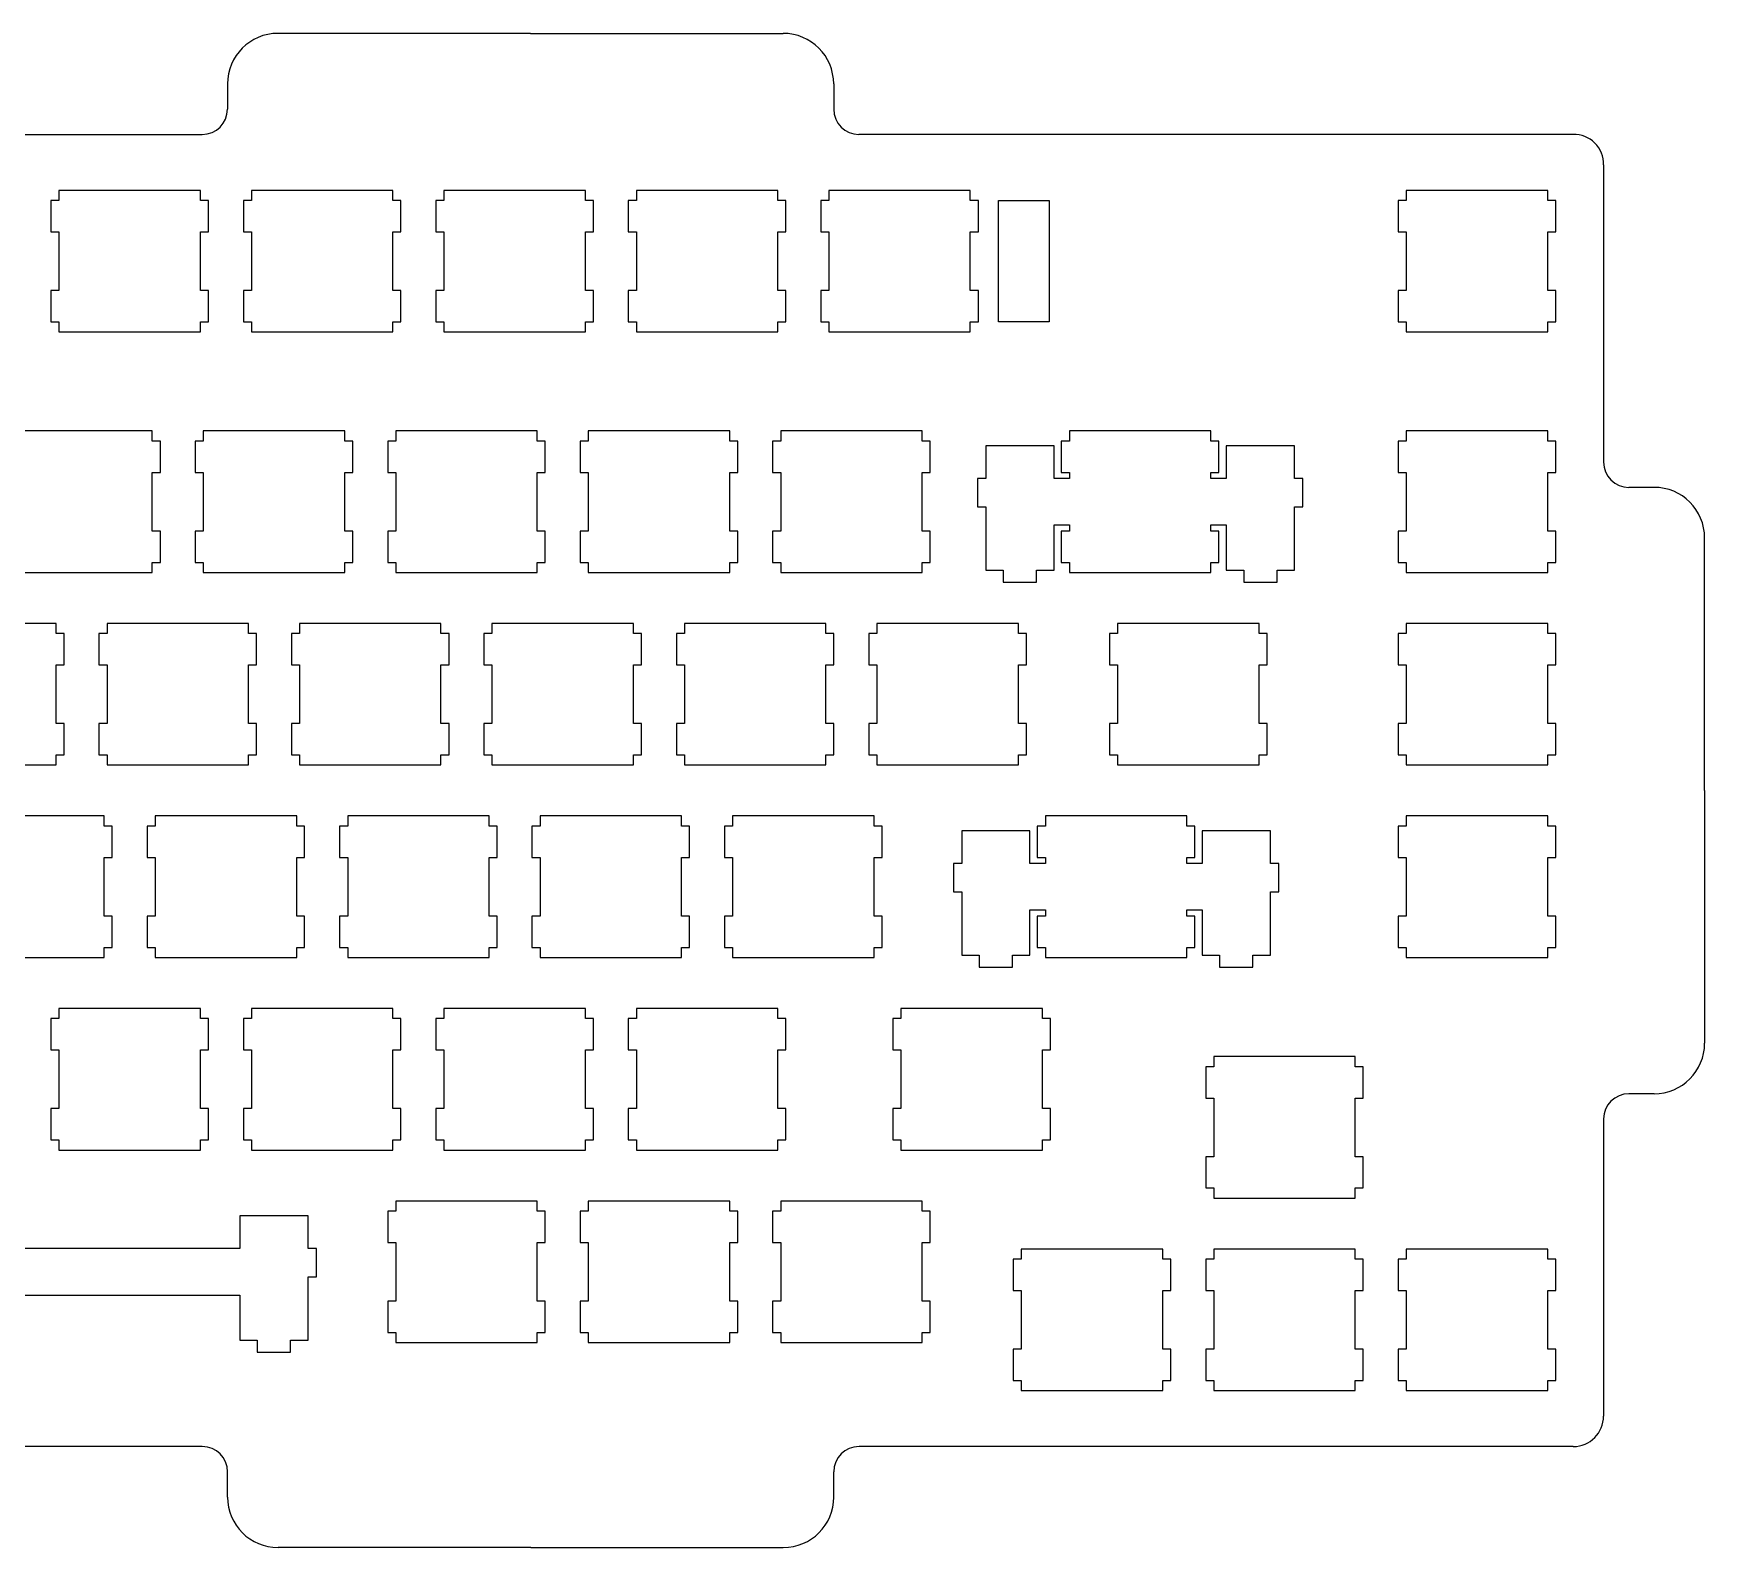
# Model space of a CAD drawing. Header units: millimetres. Extents: x 129 to 464, y 121 to 271.
# Drawn here: x 299 to 464.4, y 121.3 to 271.1 of the extents above; entities that cross this region are included whole.
import ezdxf

# ---------------------------------------------------------------- set-up
doc = ezdxf.new("R2010")
doc.units = ezdxf.units.MM

msp = doc.modelspace()

# ---------------------------------------------------------------- linework, layer by layer
for p, q in [((348.23, 271.14), (323.23, 271.14)), ((348.23, 271.14), (373.23, 271.14)), ((318.23, 266.14), (318.23, 263.64)), ((378.23, 266.14), (378.23, 263.64)), ((277.54, 261.14), (315.73, 261.14)), ((451.41, 261.14), (380.73, 261.14)), ((394.55, 242.61), (394.55, 254.61)), ((394.55, 254.61), (399.55, 254.61)), ((399.55, 254.61), (399.55, 242.61)), ((399.55, 242.61), (394.55, 242.61)), ((459.43, 226.22), (456.93, 226.22)), ((464.43, 196.22), (464.43, 221.22)), ((464.43, 196.22), (464.43, 171.22)), ((459.43, 166.22), (456.93, 166.22)), ((454.43, 163.72), (454.43, 134.31)), ((315.74, 131.31), (277.55, 131.31)), ((318.24, 126.31), (318.24, 128.81)), ((378.24, 126.31), (378.24, 128.81)), ((348.24, 121.31), (323.24, 121.31)), ((348.24, 121.31), (373.24, 121.31))]:
    msp.add_line(p, q)
at = {"color": 0}
for p, q in [((454.43, 258.14), (454.43, 228.72)), ((301.55, 255.61), (301.55, 254.61)), ((315.55, 255.61), (301.55, 255.61)), ((315.55, 254.61), (315.55, 255.61)), ((320.6, 255.61), (320.6, 254.61)), ((334.6, 255.61), (320.6, 255.61)), ((334.6, 254.61), (334.6, 255.61)), ((339.65, 255.61), (339.65, 254.61)), ((353.65, 255.61), (339.65, 255.61)), ((353.65, 254.61), (353.65, 255.61)), ((358.7, 255.61), (358.7, 254.61)), ((372.7, 255.61), (358.7, 255.61)), ((372.7, 254.61), (372.7, 255.61)), ((377.75, 255.61), (377.75, 254.61)), ((391.75, 255.61), (377.75, 255.61)), ((391.75, 254.61), (391.75, 255.61)), ((434.9, 255.61), (434.9, 254.61)), ((448.9, 255.61), (434.9, 255.61)), ((448.9, 254.61), (448.9, 255.61)), ((301.55, 254.61), (300.75, 254.61)), ((300.75, 254.61), (300.75, 251.51)), ((316.35, 254.61), (315.55, 254.61)), ((316.35, 251.51), (316.35, 254.61)), ((320.6, 254.61), (319.8, 254.61)), ((319.8, 254.61), (319.8, 251.51)), ((335.4, 254.61), (334.6, 254.61)), ((335.4, 251.51), (335.4, 254.61)), ((339.65, 254.61), (338.85, 254.61)), ((338.85, 254.61), (338.85, 251.51)), ((354.45, 254.61), (353.65, 254.61)), ((354.45, 251.51), (354.45, 254.61)), ((358.7, 254.61), (357.9, 254.61)), ((357.9, 254.61), (357.9, 251.51)), ((373.5, 254.61), (372.7, 254.61)), ((373.5, 251.51), (373.5, 254.61)), ((377.75, 254.61), (376.95, 254.61)), ((376.95, 254.61), (376.95, 251.51)), ((392.55, 254.61), (391.75, 254.61)), ((392.55, 251.51), (392.55, 254.61)), ((434.9, 254.61), (434.1, 254.61)), ((434.1, 254.61), (434.1, 251.51)), ((449.7, 254.61), (448.9, 254.61)), ((449.7, 251.51), (449.7, 254.61)), ((300.75, 251.51), (301.55, 251.51)), ((301.55, 251.51), (301.55, 245.71)), ((315.55, 245.71), (315.55, 251.51)), ((315.55, 251.51), (316.35, 251.51)), ((319.8, 251.51), (320.6, 251.51)), ((320.6, 251.51), (320.6, 245.71)), ((334.6, 245.71), (334.6, 251.51)), ((334.6, 251.51), (335.4, 251.51)), ((338.85, 251.51), (339.65, 251.51)), ((339.65, 251.51), (339.65, 245.71)), ((353.65, 245.71), (353.65, 251.51)), ((353.65, 251.51), (354.45, 251.51)), ((357.9, 251.51), (358.7, 251.51)), ((358.7, 251.51), (358.7, 245.71)), ((372.7, 245.71), (372.7, 251.51)), ((372.7, 251.51), (373.5, 251.51)), ((376.95, 251.51), (377.75, 251.51)), ((377.75, 251.51), (377.75, 245.71)), ((391.75, 245.71), (391.75, 251.51)), ((391.75, 251.51), (392.55, 251.51)), ((434.1, 251.51), (434.9, 251.51)), ((434.9, 251.51), (434.9, 245.71)), ((448.9, 245.71), (448.9, 251.51)), ((448.9, 251.51), (449.7, 251.51)), ((301.55, 245.71), (300.75, 245.71)), ((300.75, 245.71), (300.75, 242.61)), ((316.35, 245.71), (315.55, 245.71)), ((316.35, 242.61), (316.35, 245.71)), ((320.6, 245.71), (319.8, 245.71)), ((319.8, 245.71), (319.8, 242.61)), ((335.4, 245.71), (334.6, 245.71)), ((335.4, 242.61), (335.4, 245.71)), ((339.65, 245.71), (338.85, 245.71)), ((338.85, 245.71), (338.85, 242.61)), ((354.45, 245.71), (353.65, 245.71)), ((354.45, 242.61), (354.45, 245.71)), ((358.7, 245.71), (357.9, 245.71)), ((357.9, 245.71), (357.9, 242.61)), ((373.5, 245.71), (372.7, 245.71)), ((373.5, 242.61), (373.5, 245.71)), ((377.75, 245.71), (376.95, 245.71)), ((376.95, 245.71), (376.95, 242.61)), ((392.55, 245.71), (391.75, 245.71)), ((392.55, 242.61), (392.55, 245.71)), ((434.9, 245.71), (434.1, 245.71)), ((434.1, 245.71), (434.1, 242.61)), ((449.7, 245.71), (448.9, 245.71)), ((449.7, 242.61), (449.7, 245.71)), ((300.75, 242.61), (301.55, 242.61)), ((301.55, 242.61), (301.55, 241.61)), ((301.55, 241.61), (315.55, 241.61)), ((315.55, 241.61), (315.55, 242.61)), ((315.55, 242.61), (316.35, 242.61)), ((319.8, 242.61), (320.6, 242.61)), ((320.6, 242.61), (320.6, 241.61)), ((320.6, 241.61), (334.6, 241.61)), ((334.6, 241.61), (334.6, 242.61)), ((334.6, 242.61), (335.4, 242.61)), ((338.85, 242.61), (339.65, 242.61)), ((339.65, 242.61), (339.65, 241.61)), ((339.65, 241.61), (353.65, 241.61)), ((353.65, 241.61), (353.65, 242.61)), ((353.65, 242.61), (354.45, 242.61)), ((357.9, 242.61), (358.7, 242.61)), ((358.7, 242.61), (358.7, 241.61)), ((358.7, 241.61), (372.7, 241.61)), ((372.7, 241.61), (372.7, 242.61)), ((372.7, 242.61), (373.5, 242.61)), ((376.95, 242.61), (377.75, 242.61)), ((377.75, 242.61), (377.75, 241.61)), ((377.75, 241.61), (391.75, 241.61)), ((391.75, 241.61), (391.75, 242.61)), ((391.75, 242.61), (392.55, 242.61)), ((434.1, 242.61), (434.9, 242.61)), ((434.9, 242.61), (434.9, 241.61)), ((434.9, 241.61), (448.9, 241.61)), ((448.9, 241.61), (448.9, 242.61)), ((448.9, 242.61), (449.7, 242.61)), ((310.79, 231.8), (296.79, 231.8)), ((310.79, 230.8), (310.79, 231.8)), ((315.84, 231.8), (315.84, 230.8)), ((329.84, 231.8), (315.84, 231.8)), ((329.84, 230.8), (329.84, 231.8)), ((334.89, 231.8), (334.89, 230.8)), ((348.89, 231.8), (334.89, 231.8)), ((348.89, 230.8), (348.89, 231.8)), ((353.94, 231.8), (353.94, 230.8)), ((367.94, 231.8), (353.94, 231.8)), ((367.94, 230.8), (367.94, 231.8)), ((372.99, 231.8), (372.99, 230.8)), ((386.99, 231.8), (372.99, 231.8)), ((386.99, 230.8), (386.99, 231.8)), ((401.56, 231.8), (401.56, 230.8)), ((415.56, 231.8), (401.56, 231.8)), ((415.56, 230.8), (415.56, 231.8)), ((434.9, 231.8), (434.9, 230.8)), ((448.9, 231.8), (434.9, 231.8)), ((448.9, 230.8), (448.9, 231.8)), ((311.59, 230.8), (310.79, 230.8)), ((311.59, 227.7), (311.59, 230.8)), ((315.84, 230.8), (315.04, 230.8)), ((315.04, 230.8), (315.04, 227.7)), ((330.64, 230.8), (329.84, 230.8)), ((330.64, 227.7), (330.64, 230.8)), ((334.89, 230.8), (334.09, 230.8)), ((334.09, 230.8), (334.09, 227.7)), ((349.69, 230.8), (348.89, 230.8)), ((349.69, 227.7), (349.69, 230.8)), ((353.94, 230.8), (353.14, 230.8)), ((353.14, 230.8), (353.14, 227.7)), ((368.74, 230.8), (367.94, 230.8)), ((368.74, 227.7), (368.74, 230.8)), ((372.99, 230.8), (372.19, 230.8)), ((372.19, 230.8), (372.19, 227.7)), ((387.79, 230.8), (386.99, 230.8)), ((387.79, 227.7), (387.79, 230.8)), ((400.04, 230.33), (393.29, 230.33)), ((393.29, 230.33), (393.29, 227.1)), ((400.04, 227.1), (400.04, 230.33)), ((401.56, 230.8), (400.76, 230.8)), ((400.76, 230.8), (400.76, 227.7)), ((416.36, 230.8), (415.56, 230.8)), ((416.36, 227.7), (416.36, 230.8)), ((423.84, 230.33), (417.09, 230.33)), ((417.09, 230.33), (417.09, 227.1)), ((423.84, 227.1), (423.84, 230.33)), ((434.9, 230.8), (434.1, 230.8)), ((434.1, 230.8), (434.1, 227.7)), ((449.7, 230.8), (448.9, 230.8)), ((449.7, 227.7), (449.7, 230.8)), ((310.79, 221.9), (310.79, 227.7)), ((310.79, 227.7), (311.59, 227.7)), ((315.04, 227.7), (315.84, 227.7)), ((315.84, 227.7), (315.84, 221.9)), ((329.84, 221.9), (329.84, 227.7)), ((329.84, 227.7), (330.64, 227.7)), ((334.09, 227.7), (334.89, 227.7)), ((334.89, 227.7), (334.89, 221.9)), ((348.89, 221.9), (348.89, 227.7)), ((348.89, 227.7), (349.69, 227.7)), ((353.14, 227.7), (353.94, 227.7)), ((353.94, 227.7), (353.94, 221.9)), ((367.94, 221.9), (367.94, 227.7)), ((367.94, 227.7), (368.74, 227.7)), ((372.19, 227.7), (372.99, 227.7)), ((372.99, 227.7), (372.99, 221.9)), ((386.99, 221.9), (386.99, 227.7)), ((386.99, 227.7), (387.79, 227.7)), ((393.29, 227.1), (392.46, 227.1)), ((392.46, 227.1), (392.46, 224.3)), ((401.56, 227.1), (400.04, 227.1)), ((400.76, 227.7), (401.56, 227.7)), ((401.56, 227.7), (401.56, 227.1)), ((415.56, 227.1), (415.56, 227.7)), ((415.56, 227.7), (416.36, 227.7)), ((417.09, 227.1), (415.56, 227.1)), ((424.66, 227.1), (423.84, 227.1)), ((424.66, 224.3), (424.66, 227.1)), ((434.1, 227.7), (434.9, 227.7)), ((434.9, 227.7), (434.9, 221.9)), ((448.9, 221.9), (448.9, 227.7)), ((448.9, 227.7), (449.7, 227.7)), ((392.46, 224.3), (393.29, 224.3)), ((393.29, 224.3), (393.29, 218.03)), ((423.84, 218.03), (423.84, 224.3)), ((423.84, 224.3), (424.66, 224.3)), ((311.59, 221.9), (310.79, 221.9)), ((311.59, 218.8), (311.59, 221.9)), ((315.84, 221.9), (315.04, 221.9)), ((315.04, 221.9), (315.04, 218.8)), ((330.64, 221.9), (329.84, 221.9)), ((330.64, 218.8), (330.64, 221.9)), ((334.89, 221.9), (334.09, 221.9)), ((334.09, 221.9), (334.09, 218.8)), ((349.69, 221.9), (348.89, 221.9)), ((349.69, 218.8), (349.69, 221.9)), ((353.94, 221.9), (353.14, 221.9)), ((353.14, 221.9), (353.14, 218.8)), ((368.74, 221.9), (367.94, 221.9)), ((368.74, 218.8), (368.74, 221.9)), ((372.99, 221.9), (372.19, 221.9)), ((372.19, 221.9), (372.19, 218.8)), ((387.79, 221.9), (386.99, 221.9)), ((387.79, 218.8), (387.79, 221.9)), ((400.04, 218.03), (400.04, 222.5)), ((400.04, 222.5), (401.56, 222.5)), ((401.56, 221.9), (400.76, 221.9)), ((400.76, 221.9), (400.76, 218.8)), ((401.56, 222.5), (401.56, 221.9)), ((415.56, 221.9), (415.56, 222.5)), ((415.56, 222.5), (417.09, 222.5)), ((416.36, 221.9), (415.56, 221.9)), ((416.36, 218.8), (416.36, 221.9)), ((417.09, 222.5), (417.09, 218.03)), ((434.9, 221.9), (434.1, 221.9)), ((434.1, 221.9), (434.1, 218.8)), ((449.7, 221.9), (448.9, 221.9)), ((449.7, 218.8), (449.7, 221.9)), ((310.79, 217.8), (310.79, 218.8)), ((310.79, 218.8), (311.59, 218.8)), ((315.04, 218.8), (315.84, 218.8)), ((315.84, 218.8), (315.84, 217.8)), ((329.84, 217.8), (329.84, 218.8)), ((329.84, 218.8), (330.64, 218.8)), ((334.09, 218.8), (334.89, 218.8)), ((334.89, 218.8), (334.89, 217.8)), ((348.89, 217.8), (348.89, 218.8)), ((348.89, 218.8), (349.69, 218.8)), ((353.14, 218.8), (353.94, 218.8)), ((353.94, 218.8), (353.94, 217.8)), ((367.94, 217.8), (367.94, 218.8)), ((367.94, 218.8), (368.74, 218.8)), ((372.19, 218.8), (372.99, 218.8)), ((372.99, 218.8), (372.99, 217.8)), ((386.99, 217.8), (386.99, 218.8)), ((386.99, 218.8), (387.79, 218.8)), ((400.76, 218.8), (401.56, 218.8)), ((401.56, 218.8), (401.56, 217.8)), ((415.56, 217.8), (415.56, 218.8)), ((415.56, 218.8), (416.36, 218.8)), ((434.1, 218.8), (434.9, 218.8)), ((434.9, 218.8), (434.9, 217.8)), ((448.9, 217.8), (448.9, 218.8)), ((448.9, 218.8), (449.7, 218.8)), ((296.79, 217.8), (310.79, 217.8)), ((315.84, 217.8), (329.84, 217.8)), ((334.89, 217.8), (348.89, 217.8)), ((353.94, 217.8), (367.94, 217.8)), ((372.99, 217.8), (386.99, 217.8)), ((393.29, 218.03), (395.01, 218.03)), ((395.01, 218.03), (395.01, 216.83)), ((395.01, 216.83), (398.31, 216.83)), ((398.31, 216.83), (398.31, 218.03)), ((398.31, 218.03), (400.04, 218.03)), ((401.56, 217.8), (415.56, 217.8)), ((417.09, 218.03), (418.81, 218.03)), ((418.81, 218.03), (418.81, 216.83)), ((418.81, 216.83), (422.11, 216.83)), ((422.11, 216.83), (422.11, 218.03)), ((422.11, 218.03), (423.84, 218.03)), ((434.9, 217.8), (448.9, 217.8)), ((301.26, 212.75), (287.26, 212.75)), ((301.26, 211.75), (301.26, 212.75)), ((302.06, 211.75), (301.26, 211.75)), ((302.06, 208.65), (302.06, 211.75)), ((306.31, 211.75), (305.51, 211.75)), ((305.51, 211.75), (305.51, 208.65)), ((306.31, 212.75), (306.31, 211.75)), ((320.31, 212.75), (306.31, 212.75)), ((320.31, 211.75), (320.31, 212.75)), ((321.11, 211.75), (320.31, 211.75)), ((321.11, 208.65), (321.11, 211.75)), ((325.36, 211.75), (324.56, 211.75)), ((324.56, 211.75), (324.56, 208.65)), ((325.36, 212.75), (325.36, 211.75)), ((339.36, 212.75), (325.36, 212.75)), ((339.36, 211.75), (339.36, 212.75)), ((340.16, 211.75), (339.36, 211.75)), ((340.16, 208.65), (340.16, 211.75)), ((344.41, 211.75), (343.61, 211.75)), ((343.61, 211.75), (343.61, 208.65)), ((344.41, 212.75), (344.41, 211.75)), ((358.41, 212.75), (344.41, 212.75)), ((358.41, 211.75), (358.41, 212.75)), ((359.21, 211.75), (358.41, 211.75)), ((359.21, 208.65), (359.21, 211.75)), ((363.46, 211.75), (362.66, 211.75)), ((362.66, 211.75), (362.66, 208.65)), ((363.46, 212.75), (363.46, 211.75)), ((377.46, 212.75), (363.46, 212.75)), ((377.46, 211.75), (377.46, 212.75)), ((378.26, 211.75), (377.46, 211.75)), ((378.26, 208.65), (378.26, 211.75)), ((382.51, 211.75), (381.71, 211.75)), ((381.71, 211.75), (381.71, 208.65)), ((382.51, 212.75), (382.51, 211.75)), ((396.51, 212.75), (382.51, 212.75)), ((396.51, 211.75), (396.51, 212.75)), ((397.31, 211.75), (396.51, 211.75)), ((397.31, 208.65), (397.31, 211.75)), ((406.33, 211.75), (405.52, 211.75)), ((405.52, 211.75), (405.52, 208.65)), ((406.33, 212.75), (406.33, 211.75)), ((420.33, 212.75), (406.33, 212.75)), ((420.33, 211.75), (420.33, 212.75)), ((421.12, 211.75), (420.33, 211.75)), ((421.12, 208.65), (421.12, 211.75)), ((434.9, 211.75), (434.1, 211.75)), ((434.1, 211.75), (434.1, 208.65)), ((434.9, 212.75), (434.9, 211.75)), ((448.9, 212.75), (434.9, 212.75)), ((448.9, 211.75), (448.9, 212.75)), ((449.7, 211.75), (448.9, 211.75)), ((449.7, 208.65), (449.7, 211.75)), ((301.26, 202.85), (301.26, 208.65)), ((301.26, 208.65), (302.06, 208.65)), ((305.51, 208.65), (306.31, 208.65)), ((306.31, 208.65), (306.31, 202.85)), ((320.31, 202.85), (320.31, 208.65)), ((320.31, 208.65), (321.11, 208.65)), ((324.56, 208.65), (325.36, 208.65)), ((325.36, 208.65), (325.36, 202.85)), ((339.36, 202.85), (339.36, 208.65)), ((339.36, 208.65), (340.16, 208.65)), ((343.61, 208.65), (344.41, 208.65)), ((344.41, 208.65), (344.41, 202.85)), ((358.41, 202.85), (358.41, 208.65)), ((358.41, 208.65), (359.21, 208.65)), ((362.66, 208.65), (363.46, 208.65)), ((363.46, 208.65), (363.46, 202.85)), ((377.46, 202.85), (377.46, 208.65)), ((377.46, 208.65), (378.26, 208.65)), ((381.71, 208.65), (382.51, 208.65)), ((382.51, 208.65), (382.51, 202.85)), ((396.51, 202.85), (396.51, 208.65)), ((396.51, 208.65), (397.31, 208.65)), ((405.52, 208.65), (406.33, 208.65)), ((406.33, 208.65), (406.33, 202.85)), ((420.33, 202.85), (420.33, 208.65)), ((420.33, 208.65), (421.12, 208.65)), ((434.1, 208.65), (434.9, 208.65)), ((434.9, 208.65), (434.9, 202.85)), ((448.9, 202.85), (448.9, 208.65)), ((448.9, 208.65), (449.7, 208.65)), ((302.06, 202.85), (301.26, 202.85)), ((302.06, 199.75), (302.06, 202.85)), ((306.31, 202.85), (305.51, 202.85)), ((305.51, 202.85), (305.51, 199.75)), ((321.11, 202.85), (320.31, 202.85)), ((321.11, 199.75), (321.11, 202.85)), ((325.36, 202.85), (324.56, 202.85)), ((324.56, 202.85), (324.56, 199.75)), ((340.16, 202.85), (339.36, 202.85)), ((340.16, 199.75), (340.16, 202.85)), ((344.41, 202.85), (343.61, 202.85)), ((343.61, 202.85), (343.61, 199.75)), ((359.21, 202.85), (358.41, 202.85)), ((359.21, 199.75), (359.21, 202.85)), ((363.46, 202.85), (362.66, 202.85)), ((362.66, 202.85), (362.66, 199.75)), ((378.26, 202.85), (377.46, 202.85)), ((378.26, 199.75), (378.26, 202.85)), ((382.51, 202.85), (381.71, 202.85)), ((381.71, 202.85), (381.71, 199.75)), ((397.31, 202.85), (396.51, 202.85)), ((397.31, 199.75), (397.31, 202.85)), ((406.33, 202.85), (405.52, 202.85)), ((405.52, 202.85), (405.52, 199.75)), ((421.12, 202.85), (420.33, 202.85)), ((421.12, 199.75), (421.12, 202.85)), ((434.9, 202.85), (434.1, 202.85)), ((434.1, 202.85), (434.1, 199.75)), ((449.7, 202.85), (448.9, 202.85)), ((449.7, 199.75), (449.7, 202.85)), ((287.26, 198.75), (301.26, 198.75)), ((301.26, 198.75), (301.26, 199.75)), ((301.26, 199.75), (302.06, 199.75)), ((305.51, 199.75), (306.31, 199.75)), ((306.31, 199.75), (306.31, 198.75)), ((306.31, 198.75), (320.31, 198.75)), ((320.31, 198.75), (320.31, 199.75)), ((320.31, 199.75), (321.11, 199.75)), ((324.56, 199.75), (325.36, 199.75)), ((325.36, 199.75), (325.36, 198.75)), ((325.36, 198.75), (339.36, 198.75)), ((339.36, 198.75), (339.36, 199.75)), ((339.36, 199.75), (340.16, 199.75)), ((343.61, 199.75), (344.41, 199.75)), ((344.41, 199.75), (344.41, 198.75)), ((344.41, 198.75), (358.41, 198.75)), ((358.41, 198.75), (358.41, 199.75)), ((358.41, 199.75), (359.21, 199.75)), ((362.66, 199.75), (363.46, 199.75)), ((363.46, 199.75), (363.46, 198.75)), ((363.46, 198.75), (377.46, 198.75)), ((377.46, 198.75), (377.46, 199.75)), ((377.46, 199.75), (378.26, 199.75)), ((381.71, 199.75), (382.51, 199.75)), ((382.51, 199.75), (382.51, 198.75)), ((382.51, 198.75), (396.51, 198.75)), ((396.51, 198.75), (396.51, 199.75)), ((396.51, 199.75), (397.31, 199.75)), ((405.52, 199.75), (406.33, 199.75)), ((406.33, 199.75), (406.33, 198.75)), ((406.33, 198.75), (420.33, 198.75)), ((420.33, 198.75), (420.33, 199.75)), ((420.33, 199.75), (421.12, 199.75)), ((434.1, 199.75), (434.9, 199.75)), ((434.9, 199.75), (434.9, 198.75)), ((434.9, 198.75), (448.9, 198.75)), ((448.9, 198.75), (448.9, 199.75)), ((448.9, 199.75), (449.7, 199.75)), ((306.03, 193.7), (292.03, 193.7)), ((306.03, 192.7), (306.03, 193.7)), ((311.08, 193.7), (311.08, 192.7)), ((325.08, 193.7), (311.08, 193.7)), ((325.08, 192.7), (325.08, 193.7)), ((330.13, 193.7), (330.13, 192.7)), ((344.13, 193.7), (330.13, 193.7)), ((344.13, 192.7), (344.13, 193.7)), ((349.18, 193.7), (349.18, 192.7)), ((363.18, 193.7), (349.18, 193.7)), ((363.18, 192.7), (363.18, 193.7)), ((368.23, 193.7), (368.23, 192.7)), ((382.23, 193.7), (368.23, 193.7)), ((382.23, 192.7), (382.23, 193.7)), ((399.18, 193.7), (399.18, 192.7)), ((413.18, 193.7), (399.18, 193.7)), ((413.18, 192.7), (413.18, 193.7)), ((434.9, 193.7), (434.9, 192.7)), ((448.9, 193.7), (434.9, 193.7)), ((448.9, 192.7), (448.9, 193.7)), ((306.82, 192.7), (306.03, 192.7)), ((306.82, 189.6), (306.82, 192.7)), ((311.08, 192.7), (310.27, 192.7)), ((310.27, 192.7), (310.27, 189.6)), ((325.87, 192.7), (325.08, 192.7)), ((325.87, 189.6), (325.87, 192.7)), ((330.13, 192.7), (329.32, 192.7)), ((329.32, 192.7), (329.32, 189.6)), ((344.92, 192.7), (344.13, 192.7)), ((344.92, 189.6), (344.92, 192.7)), ((349.18, 192.7), (348.37, 192.7)), ((348.37, 192.7), (348.37, 189.6)), ((363.97, 192.7), (363.18, 192.7)), ((363.97, 189.6), (363.97, 192.7)), ((368.23, 192.7), (367.42, 192.7)), ((367.42, 192.7), (367.42, 189.6)), ((383.02, 192.7), (382.23, 192.7)), ((383.02, 189.6), (383.02, 192.7)), ((397.66, 192.23), (390.91, 192.23)), ((390.91, 192.23), (390.91, 189)), ((397.66, 189), (397.66, 192.23)), ((399.18, 192.7), (398.38, 192.7)), ((398.38, 192.7), (398.38, 189.6)), ((413.98, 192.7), (413.18, 192.7)), ((413.98, 189.6), (413.98, 192.7)), ((421.46, 192.23), (414.71, 192.23)), ((414.71, 192.23), (414.71, 189)), ((421.46, 189), (421.46, 192.23)), ((434.9, 192.7), (434.1, 192.7)), ((434.1, 192.7), (434.1, 189.6)), ((449.7, 192.7), (448.9, 192.7)), ((449.7, 189.6), (449.7, 192.7)), ((306.03, 183.8), (306.03, 189.6)), ((306.03, 189.6), (306.82, 189.6)), ((310.27, 189.6), (311.08, 189.6)), ((311.08, 189.6), (311.08, 183.8)), ((325.08, 183.8), (325.08, 189.6)), ((325.08, 189.6), (325.87, 189.6)), ((329.32, 189.6), (330.13, 189.6)), ((330.13, 189.6), (330.13, 183.8)), ((344.13, 183.8), (344.13, 189.6)), ((344.13, 189.6), (344.92, 189.6)), ((348.37, 189.6), (349.18, 189.6)), ((349.18, 189.6), (349.18, 183.8)), ((363.18, 183.8), (363.18, 189.6)), ((363.18, 189.6), (363.97, 189.6)), ((367.42, 189.6), (368.23, 189.6)), ((368.23, 189.6), (368.23, 183.8)), ((382.23, 183.8), (382.23, 189.6)), ((382.23, 189.6), (383.02, 189.6)), ((390.91, 189), (390.08, 189)), ((390.08, 189), (390.08, 186.2)), ((399.18, 189), (397.66, 189)), ((398.38, 189.6), (399.18, 189.6)), ((399.18, 189.6), (399.18, 189)), ((413.18, 189), (413.18, 189.6)), ((413.18, 189.6), (413.98, 189.6)), ((414.71, 189), (413.18, 189)), ((422.28, 189), (421.46, 189)), ((422.28, 186.2), (422.28, 189)), ((434.1, 189.6), (434.9, 189.6)), ((434.9, 189.6), (434.9, 183.8)), ((448.9, 183.8), (448.9, 189.6)), ((448.9, 189.6), (449.7, 189.6)), ((390.08, 186.2), (390.91, 186.2)), ((390.91, 186.2), (390.91, 179.93)), ((421.46, 179.93), (421.46, 186.2)), ((421.46, 186.2), (422.28, 186.2)), ((306.82, 183.8), (306.03, 183.8)), ((306.82, 180.7), (306.82, 183.8)), ((311.08, 183.8), (310.27, 183.8)), ((310.27, 183.8), (310.27, 180.7)), ((325.87, 183.8), (325.08, 183.8)), ((325.87, 180.7), (325.87, 183.8)), ((330.13, 183.8), (329.32, 183.8)), ((329.32, 183.8), (329.32, 180.7)), ((344.92, 183.8), (344.13, 183.8)), ((344.92, 180.7), (344.92, 183.8)), ((349.18, 183.8), (348.37, 183.8)), ((348.37, 183.8), (348.37, 180.7)), ((363.97, 183.8), (363.18, 183.8)), ((363.97, 180.7), (363.97, 183.8)), ((368.23, 183.8), (367.42, 183.8)), ((367.42, 183.8), (367.42, 180.7)), ((383.02, 183.8), (382.23, 183.8)), ((383.02, 180.7), (383.02, 183.8)), ((397.66, 179.93), (397.66, 184.4)), ((397.66, 184.4), (399.18, 184.4)), ((399.18, 183.8), (398.38, 183.8)), ((398.38, 183.8), (398.38, 180.7)), ((399.18, 184.4), (399.18, 183.8)), ((413.18, 183.8), (413.18, 184.4)), ((413.18, 184.4), (414.71, 184.4)), ((413.98, 183.8), (413.18, 183.8)), ((413.98, 180.7), (413.98, 183.8)), ((414.71, 184.4), (414.71, 179.93)), ((434.9, 183.8), (434.1, 183.8)), ((434.1, 183.8), (434.1, 180.7)), ((449.7, 183.8), (448.9, 183.8)), ((449.7, 180.7), (449.7, 183.8)), ((306.03, 179.7), (306.03, 180.7)), ((306.03, 180.7), (306.82, 180.7)), ((310.27, 180.7), (311.08, 180.7)), ((311.08, 180.7), (311.08, 179.7)), ((325.08, 179.7), (325.08, 180.7)), ((325.08, 180.7), (325.87, 180.7)), ((329.32, 180.7), (330.13, 180.7)), ((330.13, 180.7), (330.13, 179.7)), ((344.13, 179.7), (344.13, 180.7)), ((344.13, 180.7), (344.92, 180.7)), ((348.37, 180.7), (349.18, 180.7)), ((349.18, 180.7), (349.18, 179.7)), ((363.18, 179.7), (363.18, 180.7)), ((363.18, 180.7), (363.97, 180.7)), ((367.42, 180.7), (368.23, 180.7)), ((368.23, 180.7), (368.23, 179.7)), ((382.23, 179.7), (382.23, 180.7)), ((382.23, 180.7), (383.02, 180.7)), ((398.38, 180.7), (399.18, 180.7)), ((399.18, 180.7), (399.18, 179.7)), ((413.18, 179.7), (413.18, 180.7)), ((413.18, 180.7), (413.98, 180.7)), ((434.1, 180.7), (434.9, 180.7)), ((434.9, 180.7), (434.9, 179.7)), ((448.9, 179.7), (448.9, 180.7)), ((448.9, 180.7), (449.7, 180.7)), ((292.03, 179.7), (306.03, 179.7)), ((311.08, 179.7), (325.08, 179.7)), ((330.13, 179.7), (344.13, 179.7)), ((349.18, 179.7), (363.18, 179.7)), ((368.23, 179.7), (382.23, 179.7)), ((390.91, 179.93), (392.63, 179.93)), ((392.63, 179.93), (392.63, 178.73)), ((392.63, 178.73), (395.93, 178.73)), ((395.93, 178.73), (395.93, 179.93)), ((395.93, 179.93), (397.66, 179.93)), ((399.18, 179.7), (413.18, 179.7)), ((414.71, 179.93), (416.43, 179.93)), ((416.43, 179.93), (416.43, 178.73)), ((416.43, 178.73), (419.73, 178.73)), ((419.73, 178.73), (419.73, 179.93)), ((419.73, 179.93), (421.46, 179.93)), ((434.9, 179.7), (448.9, 179.7)), ((301.55, 174.65), (301.55, 173.65)), ((315.55, 174.65), (301.55, 174.65)), ((315.55, 173.65), (315.55, 174.65)), ((320.6, 174.65), (320.6, 173.65)), ((334.6, 174.65), (320.6, 174.65)), ((334.6, 173.65), (334.6, 174.65)), ((339.65, 174.65), (339.65, 173.65)), ((353.65, 174.65), (339.65, 174.65)), ((353.65, 173.65), (353.65, 174.65)), ((358.7, 174.65), (358.7, 173.65)), ((372.7, 174.65), (358.7, 174.65)), ((372.7, 173.65), (372.7, 174.65)), ((384.89, 174.65), (384.89, 173.65)), ((398.89, 174.65), (384.89, 174.65)), ((398.89, 173.65), (398.89, 174.65)), ((301.55, 173.65), (300.75, 173.65)), ((300.75, 173.65), (300.75, 170.55)), ((316.35, 173.65), (315.55, 173.65)), ((316.35, 170.55), (316.35, 173.65)), ((320.6, 173.65), (319.8, 173.65)), ((319.8, 173.65), (319.8, 170.55)), ((335.4, 173.65), (334.6, 173.65)), ((335.4, 170.55), (335.4, 173.65)), ((339.65, 173.65), (338.85, 173.65)), ((338.85, 173.65), (338.85, 170.55)), ((354.45, 173.65), (353.65, 173.65)), ((354.45, 170.55), (354.45, 173.65)), ((358.7, 173.65), (357.9, 173.65)), ((357.9, 173.65), (357.9, 170.55)), ((373.5, 173.65), (372.7, 173.65)), ((373.5, 170.55), (373.5, 173.65)), ((384.89, 173.65), (384.09, 173.65)), ((384.09, 173.65), (384.09, 170.55)), ((399.69, 173.65), (398.89, 173.65)), ((399.69, 170.55), (399.69, 173.65)), ((300.75, 170.55), (301.55, 170.55)), ((301.55, 170.55), (301.55, 164.75)), ((315.55, 164.75), (315.55, 170.55)), ((315.55, 170.55), (316.35, 170.55)), ((319.8, 170.55), (320.6, 170.55)), ((320.6, 170.55), (320.6, 164.75)), ((334.6, 164.75), (334.6, 170.55)), ((334.6, 170.55), (335.4, 170.55)), ((338.85, 170.55), (339.65, 170.55)), ((339.65, 170.55), (339.65, 164.75)), ((353.65, 164.75), (353.65, 170.55)), ((353.65, 170.55), (354.45, 170.55)), ((357.9, 170.55), (358.7, 170.55)), ((358.7, 170.55), (358.7, 164.75)), ((372.7, 164.75), (372.7, 170.55)), ((372.7, 170.55), (373.5, 170.55)), ((384.09, 170.55), (384.89, 170.55)), ((384.89, 170.55), (384.89, 164.75)), ((398.89, 164.75), (398.89, 170.55)), ((398.89, 170.55), (399.69, 170.55)), ((415.85, 168.89), (415.05, 168.89)), ((415.05, 168.89), (415.05, 165.79)), ((415.85, 169.89), (415.85, 168.89)), ((429.85, 169.89), (415.85, 169.89)), ((429.85, 168.89), (429.85, 169.89)), ((430.65, 168.89), (429.85, 168.89)), ((430.65, 165.79), (430.65, 168.89)), ((415.05, 165.79), (415.85, 165.79)), ((415.85, 165.79), (415.85, 159.99)), ((429.85, 159.99), (429.85, 165.79)), ((429.85, 165.79), (430.65, 165.79)), ((301.55, 164.75), (300.75, 164.75)), ((300.75, 164.75), (300.75, 161.65)), ((316.35, 164.75), (315.55, 164.75)), ((316.35, 161.65), (316.35, 164.75)), ((320.6, 164.75), (319.8, 164.75)), ((319.8, 164.75), (319.8, 161.65)), ((335.4, 164.75), (334.6, 164.75)), ((335.4, 161.65), (335.4, 164.75)), ((339.65, 164.75), (338.85, 164.75)), ((338.85, 164.75), (338.85, 161.65)), ((354.45, 164.75), (353.65, 164.75)), ((354.45, 161.65), (354.45, 164.75)), ((358.7, 164.75), (357.9, 164.75)), ((357.9, 164.75), (357.9, 161.65)), ((373.5, 164.75), (372.7, 164.75)), ((373.5, 161.65), (373.5, 164.75)), ((384.89, 164.75), (384.09, 164.75)), ((384.09, 164.75), (384.09, 161.65)), ((399.69, 164.75), (398.89, 164.75)), ((399.69, 161.65), (399.69, 164.75)), ((300.75, 161.65), (301.55, 161.65)), ((301.55, 161.65), (301.55, 160.65)), ((301.55, 160.65), (315.55, 160.65)), ((315.55, 160.65), (315.55, 161.65)), ((315.55, 161.65), (316.35, 161.65)), ((319.8, 161.65), (320.6, 161.65)), ((320.6, 161.65), (320.6, 160.65)), ((320.6, 160.65), (334.6, 160.65)), ((334.6, 160.65), (334.6, 161.65)), ((334.6, 161.65), (335.4, 161.65)), ((338.85, 161.65), (339.65, 161.65)), ((339.65, 161.65), (339.65, 160.65)), ((339.65, 160.65), (353.65, 160.65)), ((353.65, 160.65), (353.65, 161.65)), ((353.65, 161.65), (354.45, 161.65)), ((357.9, 161.65), (358.7, 161.65)), ((358.7, 161.65), (358.7, 160.65)), ((358.7, 160.65), (372.7, 160.65)), ((372.7, 160.65), (372.7, 161.65)), ((372.7, 161.65), (373.5, 161.65)), ((384.09, 161.65), (384.89, 161.65)), ((384.89, 161.65), (384.89, 160.65)), ((384.89, 160.65), (398.89, 160.65)), ((398.89, 160.65), (398.89, 161.65)), ((398.89, 161.65), (399.69, 161.65)), ((415.85, 159.99), (415.05, 159.99)), ((415.05, 159.99), (415.05, 156.89)), ((430.65, 159.99), (429.85, 159.99)), ((430.65, 156.89), (430.65, 159.99)), ((334.89, 155.6), (334.89, 154.6)), ((348.89, 155.6), (334.89, 155.6)), ((348.89, 154.6), (348.89, 155.6)), ((353.94, 155.6), (353.94, 154.6)), ((367.94, 155.6), (353.94, 155.6)), ((367.94, 154.6), (367.94, 155.6)), ((372.99, 155.6), (372.99, 154.6)), ((386.99, 155.6), (372.99, 155.6)), ((386.99, 154.6), (386.99, 155.6)), ((415.05, 156.89), (415.85, 156.89)), ((415.85, 156.89), (415.85, 155.89)), ((415.85, 155.89), (429.85, 155.89)), ((429.85, 155.89), (429.85, 156.89)), ((429.85, 156.89), (430.65, 156.89)), ((326.21, 154.13), (319.46, 154.13)), ((319.46, 154.13), (319.46, 150.9)), ((326.21, 150.9), (326.21, 154.13)), ((334.89, 154.6), (334.09, 154.6)), ((334.09, 154.6), (334.09, 151.5)), ((349.69, 154.6), (348.89, 154.6)), ((349.69, 151.5), (349.69, 154.6)), ((353.94, 154.6), (353.14, 154.6)), ((353.14, 154.6), (353.14, 151.5)), ((368.74, 154.6), (367.94, 154.6)), ((368.74, 151.5), (368.74, 154.6)), ((372.99, 154.6), (372.19, 154.6)), ((372.19, 154.6), (372.19, 151.5)), ((387.79, 154.6), (386.99, 154.6)), ((387.79, 151.5), (387.79, 154.6)), ((319.46, 150.9), (279.83, 150.9)), ((327.03, 150.9), (326.21, 150.9)), ((327.03, 148.1), (327.03, 150.9)), ((334.09, 151.5), (334.89, 151.5)), ((334.89, 151.5), (334.89, 145.7)), ((348.89, 145.7), (348.89, 151.5)), ((348.89, 151.5), (349.69, 151.5)), ((353.14, 151.5), (353.94, 151.5)), ((353.94, 151.5), (353.94, 145.7)), ((367.94, 145.7), (367.94, 151.5)), ((367.94, 151.5), (368.74, 151.5)), ((372.19, 151.5), (372.99, 151.5)), ((372.99, 151.5), (372.99, 145.7)), ((386.99, 145.7), (386.99, 151.5)), ((386.99, 151.5), (387.79, 151.5)), ((396.8, 150.84), (396.8, 149.84)), ((410.8, 150.84), (396.8, 150.84)), ((410.8, 149.84), (410.8, 150.84)), ((415.85, 150.84), (415.85, 149.84)), ((429.85, 150.84), (415.85, 150.84)), ((429.85, 149.84), (429.85, 150.84)), ((434.9, 150.84), (434.9, 149.84)), ((448.9, 150.84), (434.9, 150.84)), ((448.9, 149.84), (448.9, 150.84)), ((396.8, 149.84), (396, 149.84)), ((396, 149.84), (396, 146.74)), ((411.6, 149.84), (410.8, 149.84)), ((411.6, 146.74), (411.6, 149.84)), ((415.85, 149.84), (415.05, 149.84)), ((415.05, 149.84), (415.05, 146.74)), ((430.65, 149.84), (429.85, 149.84)), ((430.65, 146.74), (430.65, 149.84)), ((434.9, 149.84), (434.1, 149.84)), ((434.1, 149.84), (434.1, 146.74)), ((449.7, 149.84), (448.9, 149.84)), ((449.7, 146.74), (449.7, 149.84)), ((326.21, 141.83), (326.21, 148.1)), ((326.21, 148.1), (327.03, 148.1)), ((279.83, 146.3), (319.46, 146.3)), ((319.46, 146.3), (319.46, 141.83)), ((334.89, 145.7), (334.09, 145.7)), ((334.09, 145.7), (334.09, 142.6)), ((349.69, 145.7), (348.89, 145.7)), ((349.69, 142.6), (349.69, 145.7)), ((353.94, 145.7), (353.14, 145.7)), ((353.14, 145.7), (353.14, 142.6)), ((368.74, 145.7), (367.94, 145.7)), ((368.74, 142.6), (368.74, 145.7)), ((372.99, 145.7), (372.19, 145.7)), ((372.19, 145.7), (372.19, 142.6)), ((387.79, 145.7), (386.99, 145.7)), ((387.79, 142.6), (387.79, 145.7)), ((396, 146.74), (396.8, 146.74)), ((396.8, 146.74), (396.8, 140.94)), ((410.8, 140.94), (410.8, 146.74)), ((410.8, 146.74), (411.6, 146.74)), ((415.05, 146.74), (415.85, 146.74)), ((415.85, 146.74), (415.85, 140.94)), ((429.85, 140.94), (429.85, 146.74)), ((429.85, 146.74), (430.65, 146.74)), ((434.1, 146.74), (434.9, 146.74)), ((434.9, 146.74), (434.9, 140.94)), ((448.9, 140.94), (448.9, 146.74)), ((448.9, 146.74), (449.7, 146.74)), ((334.09, 142.6), (334.89, 142.6)), ((334.89, 142.6), (334.89, 141.6)), ((348.89, 141.6), (348.89, 142.6)), ((348.89, 142.6), (349.69, 142.6)), ((353.14, 142.6), (353.94, 142.6)), ((353.94, 142.6), (353.94, 141.6)), ((367.94, 141.6), (367.94, 142.6)), ((367.94, 142.6), (368.74, 142.6)), ((372.19, 142.6), (372.99, 142.6)), ((372.99, 142.6), (372.99, 141.6)), ((386.99, 141.6), (386.99, 142.6)), ((386.99, 142.6), (387.79, 142.6)), ((319.46, 141.83), (321.18, 141.83)), ((321.18, 141.83), (321.18, 140.63)), ((321.18, 140.63), (324.48, 140.63)), ((324.48, 140.63), (324.48, 141.83)), ((324.48, 141.83), (326.21, 141.83)), ((334.89, 141.6), (348.89, 141.6)), ((353.94, 141.6), (367.94, 141.6)), ((372.99, 141.6), (386.99, 141.6)), ((396.8, 140.94), (396, 140.94)), ((396, 140.94), (396, 137.84)), ((411.6, 140.94), (410.8, 140.94)), ((411.6, 137.84), (411.6, 140.94)), ((415.85, 140.94), (415.05, 140.94)), ((415.05, 140.94), (415.05, 137.84)), ((430.65, 140.94), (429.85, 140.94)), ((430.65, 137.84), (430.65, 140.94)), ((434.9, 140.94), (434.1, 140.94)), ((434.1, 140.94), (434.1, 137.84)), ((449.7, 140.94), (448.9, 140.94)), ((449.7, 137.84), (449.7, 140.94)), ((396, 137.84), (396.8, 137.84)), ((396.8, 137.84), (396.8, 136.84)), ((410.8, 136.84), (410.8, 137.84)), ((410.8, 137.84), (411.6, 137.84)), ((415.05, 137.84), (415.85, 137.84)), ((415.85, 137.84), (415.85, 136.84)), ((429.85, 136.84), (429.85, 137.84)), ((429.85, 137.84), (430.65, 137.84)), ((434.1, 137.84), (434.9, 137.84)), ((434.9, 137.84), (434.9, 136.84)), ((448.9, 136.84), (448.9, 137.84)), ((448.9, 137.84), (449.7, 137.84)), ((396.8, 136.84), (410.8, 136.84)), ((415.85, 136.84), (429.85, 136.84)), ((434.9, 136.84), (448.9, 136.84)), ((451.43, 131.31), (380.74, 131.31))]:
    msp.add_line(p, q, dxfattribs=at)
for centre, radius, start, end in [((323.23, 266.14), 5, 90, 180), ((373.23, 266.14), 5, 0, 90), ((315.73, 263.64), 2.5, 270, 0), ((380.73, 263.64), 2.5, 180, 270), ((451.52, 258.23), 2.91, 358.1325, 92.0926), ((456.93, 228.72), 2.5, 180, 270), ((459.43, 221.22), 5, 0, 90), ((459.43, 171.22), 5, 270, 0), ((456.93, 163.72), 2.5, 90, 180), ((451.43, 134.31), 3, 270, 0), ((315.74, 128.81), 2.5, 0, 90), ((380.74, 128.81), 2.5, 90, 180), ((323.24, 126.31), 5, 180, 270), ((373.24, 126.31), 5, 270, 0)]:
    msp.add_arc(centre, radius, start, end)

doc.saveas('drawing.dxf')
